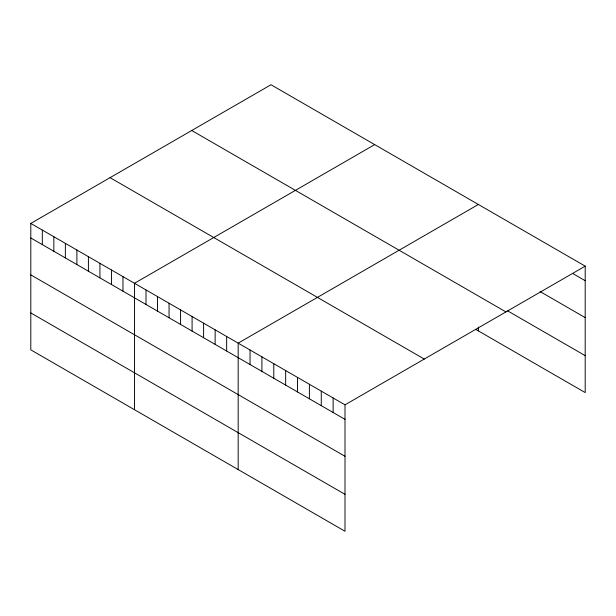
<?xml version="1.0" encoding="UTF-8"?>
<svg xmlns="http://www.w3.org/2000/svg" width="616" height="616" viewBox="0 0 616 616"><rect width="100%" height="100%" fill="white"/><g stroke="black" fill="none" stroke-linecap="round" stroke-linejoin="round"><path stroke-width="0.92" d="M30.8 223.423L345.006 404.827L345.006 531.254L30.8 349.85L30.8 223.423L270.994 84.746L585.2 266.15L585.2 392.577L475.898 329.475M374.682 144.614L134.488 283.283L134.488 409.709M478.37 204.474L238.176 343.15L238.176 469.577M345.006 404.827L585.2 266.15M573.327 273.843L585.2 280.696M540.093 291.576L585.2 317.617M507.646 310.88L585.2 355.655M191.73 130.507L505.936 311.912M110.064 177.662L424.27 359.066M30.8 237.961L345.006 419.365M30.8 274.882L345.006 456.287M30.8 312.928L345.006 494.332M478.37 327.111L478.37 330.9M333.14 397.975L333.14 412.512M321.267 391.122L321.267 405.659M309.394 384.269L309.394 398.806M297.528 377.416L297.528 391.953M285.655 370.562L285.655 385.1M273.789 363.71L273.789 378.247M261.916 356.856L261.916 371.394M250.05 350.004L250.05 364.541M226.657 336.498L226.657 351.035M215.138 329.845L215.138 344.382M203.611 323.192L203.611 337.737M192.092 316.539L192.092 331.085M180.573 309.894L180.573 324.432M169.054 303.241L169.054 317.779M157.527 296.589L157.527 311.126M146.007 289.936L146.007 304.473M122.969 276.63L122.969 291.175M111.45 269.985L111.45 284.523M99.923 263.332L99.923 277.87M88.404 256.68L88.404 271.217M76.885 250.027L76.885 264.564M65.365 243.374L65.365 257.919M53.838 236.721L53.838 251.266M42.319 230.076L42.319 244.614"/></g></svg>
